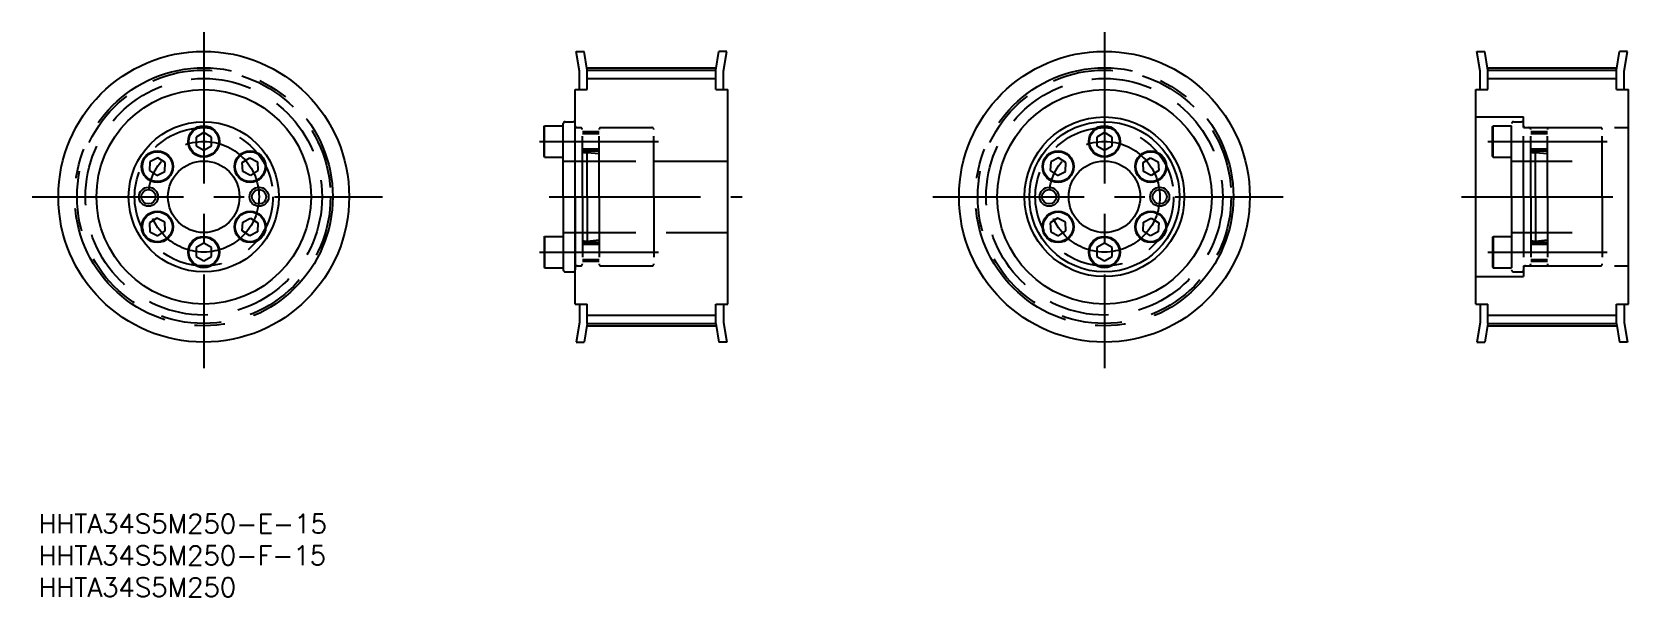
# Model space of a CAD drawing. Extents: x 14 to 352, y 18 to 137.
import ezdxf

# ---------------------------------------------------------------- set-up
doc = ezdxf.new("R2010")
doc.units = 0
doc.header["$PDMODE"] = 1
doc.linetypes.add('CENTER', pattern=[50.8, 31.75, -6.35, 6.35, -6.35])
doc.linetypes.add('DASHED', pattern=[19.05, 12.7, -6.35])
doc.layers.get('0').update_dxf_attribs({"linetype": 'CONTINUOUS'})
doc.layers.add('CENTER', color=1, linetype='CENTER')
doc.styles.add('MISUMI', font='txt.shx')

# ---------------------------------------------------------------- blocks, each defined once
blk = doc.blocks.new('*U5')
at = {"color": 7, "linetype": 'CONTINUOUS', "style": 'MISUMI'}
for s, p in [('HHTA34S5M250-E-15', (15.05, 31.56)), ('HHTA34S5M250-F-15', (15.05, 24.9)), ('HHTA34S5M250', (15.05, 18.23))]:
    blk.add_text(s, height=4, dxfattribs=at).set_placement(p)

msp = doc.modelspace()

# ---------------------------------------------------------------- linework, layer by layer
at = {"color": 7, "linetype": 'CONTINUOUS'}
for p, q in [((128.54, 128.51), (127.86, 132.64)), ((127.86, 132.64), (129.51, 132.64)), ((130.14, 128.72), (129.51, 132.64)), ((157.14, 128.72), (157.76, 132.64)), ((159.42, 132.64), (157.76, 132.64)), ((158.74, 128.51), (159.42, 132.64)), ((317.45, 128.51), (316.77, 132.64)), ((316.77, 132.64), (318.43, 132.64)), ((319.05, 128.72), (318.43, 132.64)), ((346.05, 128.72), (346.68, 132.64)), ((348.34, 132.64), (346.68, 132.64)), ((347.65, 128.51), (348.34, 132.64)), ((128.54, 124.64), (128.54, 128.51)), ((130.14, 128.72), (157.14, 128.72)), ((130.14, 124.64), (130.14, 128.72)), ((157.14, 124.64), (157.14, 128.72)), ((158.74, 124.64), (158.74, 128.51)), ((317.45, 124.64), (317.45, 128.51)), ((319.05, 128.72), (346.05, 128.72)), ((319.05, 124.64), (319.05, 128.72)), ((346.05, 124.64), (346.05, 128.72)), ((347.65, 124.64), (347.65, 128.51)), ((127.64, 79.64), (127.64, 124.64)), ((127.64, 124.64), (130.14, 124.64)), ((157.14, 124.64), (159.64, 124.64)), ((159.64, 79.64), (159.64, 124.64)), ((316.55, 79.64), (316.55, 124.64)), ((316.55, 124.64), (319.05, 124.64)), ((346.05, 124.64), (348.55, 124.64)), ((348.55, 79.64), (348.55, 124.64)), ((49.73, 115.59), (48.13, 114.67)), ((51.33, 114.67), (49.73, 115.59)), ((50.53, 115.13), (50.53, 115.13)), ((50.93, 114.9), (50.93, 114.9)), ((121.14, 116.88), (121.23, 117.04)), ((121.14, 110.61), (121.14, 116.88)), ((121.23, 110.44), (121.23, 117.04)), ((121.23, 117.04), (125.14, 117.04)), ((125.14, 102.14), (125.14, 117.49)), ((125.14, 110.44), (125.14, 117.04)), ((125.14, 111.74), (125.14, 115.74)), ((125.54, 117.89), (127.24, 117.89)), ((127.64, 102.14), (127.64, 117.49)), ((238.64, 115.59), (237.04, 114.67)), ((240.24, 114.67), (238.64, 115.59)), ((239.44, 115.13), (239.44, 115.13)), ((239.84, 114.9), (239.84, 114.9)), ((48.13, 114.67), (48.13, 112.82)), ((48.13, 112.82), (49.73, 111.9)), ((49.73, 111.9), (51.33, 112.82)), ((51.33, 112.82), (51.33, 114.67)), ((237.04, 114.67), (237.04, 112.82)), ((237.04, 112.82), (238.64, 111.9)), ((238.64, 111.9), (240.24, 112.82)), ((240.24, 112.82), (240.24, 114.67)), ((38.45, 109.47), (38.35, 107.62)), ((40.1, 110.31), (38.45, 109.47)), ((41.65, 109.3), (40.1, 110.31)), ((41.55, 107.46), (41.65, 109.3)), ((57.81, 109.3), (59.36, 110.31)), ((57.91, 107.46), (57.81, 109.3)), ((59.36, 110.31), (61.01, 109.47)), ((61.01, 109.47), (61.1, 107.62)), ((121.14, 110.61), (121.23, 110.44)), ((121.23, 110.44), (125.14, 110.44)), ((227.37, 109.47), (227.27, 107.62)), ((229.01, 110.31), (227.37, 109.47)), ((230.56, 109.3), (229.01, 110.31)), ((230.46, 107.46), (230.56, 109.3)), ((246.73, 109.3), (248.28, 110.31)), ((246.82, 107.46), (246.73, 109.3)), ((248.28, 110.31), (249.92, 109.47)), ((249.92, 109.47), (250.02, 107.62)), ((38.35, 107.62), (39.9, 106.62)), ((39.9, 106.62), (41.55, 107.46)), ((59.55, 106.62), (57.91, 107.46)), ((61.1, 107.62), (59.55, 106.62)), ((227.27, 107.62), (228.82, 106.62)), ((228.82, 106.62), (230.46, 107.46)), ((248.47, 106.62), (246.82, 107.46)), ((250.02, 107.62), (248.47, 106.62)), ((125.14, 102.14), (125.14, 86.79)), ((127.64, 102.14), (127.64, 86.79)), ((39.9, 97.67), (38.35, 96.67)), ((38.35, 96.67), (38.45, 94.82)), ((38.45, 94.82), (40.1, 93.98)), ((41.55, 96.83), (39.9, 97.67)), ((40.1, 93.98), (41.65, 94.99)), ((41.65, 94.99), (41.55, 96.83)), ((57.81, 94.99), (57.91, 96.83)), ((59.36, 93.98), (57.81, 94.99)), ((57.91, 96.83), (59.55, 97.67)), ((61.01, 94.82), (59.36, 93.98)), ((59.55, 97.67), (61.1, 96.67)), ((61.1, 96.67), (61.01, 94.82)), ((228.82, 97.67), (227.27, 96.67)), ((227.27, 96.67), (227.37, 94.82)), ((227.37, 94.82), (229.01, 93.98)), ((230.46, 96.83), (228.82, 97.67)), ((229.01, 93.98), (230.56, 94.99)), ((230.56, 94.99), (230.46, 96.83)), ((246.73, 94.99), (246.82, 96.83)), ((248.28, 93.98), (246.73, 94.99)), ((246.82, 96.83), (248.47, 97.67)), ((249.92, 94.82), (248.28, 93.98)), ((248.47, 97.67), (250.02, 96.67)), ((250.02, 96.67), (249.92, 94.82)), ((49.73, 92.39), (48.13, 91.47)), ((48.13, 91.47), (48.13, 89.62)), ((51.33, 91.47), (49.73, 92.39)), ((51.33, 89.62), (51.33, 91.47)), ((121.14, 93.68), (121.23, 93.84)), ((121.14, 93.68), (121.14, 87.41)), ((121.23, 93.84), (125.14, 93.84)), ((121.23, 93.84), (121.23, 87.24)), ((125.14, 93.84), (125.14, 87.24)), ((125.14, 92.54), (125.14, 88.54)), ((238.64, 92.39), (237.04, 91.47)), ((237.04, 91.47), (237.04, 89.62)), ((240.24, 91.47), (238.64, 92.39)), ((240.24, 89.62), (240.24, 91.47)), ((48.13, 89.62), (49.73, 88.7)), ((49.73, 88.7), (51.33, 89.62)), ((237.04, 89.62), (238.64, 88.7)), ((238.64, 88.7), (240.24, 89.62)), ((121.14, 87.41), (121.23, 87.24)), ((121.23, 87.24), (125.14, 87.24)), ((125.54, 86.39), (127.24, 86.39)), ((127.64, 79.64), (130.14, 79.64)), ((128.54, 79.64), (128.54, 75.78)), ((130.14, 75.57), (130.14, 79.64)), ((157.14, 79.64), (159.64, 79.64)), ((157.14, 75.57), (157.14, 79.64)), ((158.74, 79.64), (158.74, 75.78)), ((316.55, 79.64), (319.05, 79.64)), ((317.45, 79.64), (317.45, 75.78)), ((319.05, 75.57), (319.05, 79.64)), ((346.05, 79.64), (348.55, 79.64)), ((346.05, 75.57), (346.05, 79.64)), ((347.65, 79.64), (347.65, 75.78)), ((128.54, 75.78), (127.86, 71.64)), ((130.14, 75.57), (129.51, 71.64)), ((130.14, 75.57), (157.14, 75.57)), ((157.14, 75.57), (157.76, 71.64)), ((158.74, 75.78), (159.42, 71.64)), ((317.45, 75.78), (316.77, 71.64)), ((319.05, 75.57), (318.43, 71.64)), ((319.05, 75.57), (346.05, 75.57)), ((346.05, 75.57), (346.68, 71.64)), ((347.65, 75.78), (348.34, 71.64)), ((127.86, 71.64), (129.51, 71.64)), ((159.42, 71.64), (157.76, 71.64)), ((316.77, 71.64), (318.43, 71.64)), ((348.34, 71.64), (346.68, 71.64))]:
    msp.add_line(p, q, dxfattribs=at)
at = {"color": 3, "linetype": 'CONTINUOUS'}
for p, q in [((130.14, 126.95), (157.14, 126.95)), ((319.05, 126.95), (346.05, 126.95)), ((130.14, 77.34), (157.14, 77.34)), ((319.05, 77.34), (346.05, 77.34))]:
    msp.add_line(p, q, dxfattribs=at)
at = {"color": 3, "linetype": 'DASHED'}
for p, q in [((316.55, 118.89), (326.55, 118.89)), ((326.55, 116.64), (326.55, 118.89)), ((128.05, 116.64), (128.74, 116.64)), ((129.14, 102.14), (129.14, 116.24)), ((132.64, 115.74), (129.14, 115.74)), ((132.64, 115.34), (129.14, 115.34)), ((132.64, 102.14), (132.64, 116.24)), ((133.04, 116.64), (143.74, 116.64)), ((144.14, 102.14), (144.14, 116.24)), ((320.05, 116.88), (320.15, 117.04)), ((320.05, 110.61), (320.05, 116.88)), ((320.15, 110.44), (320.15, 117.04)), ((320.15, 117.04), (324.05, 117.04)), ((324.05, 102.14), (324.05, 117.49)), ((324.05, 110.44), (324.05, 117.04)), ((324.05, 111.74), (324.05, 115.74)), ((324.45, 117.89), (326.15, 117.89)), ((326.55, 102.14), (326.55, 117.49)), ((326.55, 116.64), (348.55, 116.64)), ((326.96, 116.64), (327.65, 116.64)), ((328.05, 102.14), (328.05, 116.24)), ((331.55, 115.74), (328.05, 115.74)), ((331.55, 115.34), (328.05, 115.34)), ((331.55, 102.14), (331.55, 116.24)), ((331.95, 116.64), (342.65, 116.64)), ((343.05, 102.14), (343.05, 116.24)), ((132.64, 112.14), (129.14, 112.14)), ((132.64, 111.74), (129.15, 111.74)), ((331.55, 112.14), (328.05, 112.14)), ((331.55, 111.74), (328.07, 111.74)), ((125.14, 109.64), (159.64, 109.64)), ((127.64, 109.64), (159.64, 109.64)), ((129.55, 111.44), (130.14, 111.44)), ((130.14, 111.44), (132.64, 111.19)), ((130.14, 102.14), (130.14, 111.44)), ((320.05, 110.61), (320.15, 110.44)), ((320.15, 110.44), (324.05, 110.44)), ((324.05, 109.64), (343.05, 109.64)), ((328.46, 111.44), (329.05, 111.44)), ((329.05, 111.44), (331.55, 111.19)), ((329.05, 102.14), (329.05, 111.44)), ((129.14, 102.14), (129.14, 88.04)), ((130.14, 102.14), (130.14, 92.84)), ((132.64, 102.14), (132.64, 88.04)), ((144.14, 102.14), (144.14, 88.04)), ((324.05, 102.14), (324.05, 86.79)), ((326.55, 102.14), (326.55, 86.79)), ((328.05, 102.14), (328.05, 88.04)), ((329.05, 102.14), (329.05, 92.84)), ((331.55, 102.14), (331.55, 88.04)), ((343.05, 102.14), (343.05, 88.04)), ((125.14, 94.64), (144.14, 94.64)), ((127.64, 94.64), (159.64, 94.64)), ((324.05, 94.64), (343.05, 94.64)), ((132.64, 92.14), (129.14, 92.14)), ((132.64, 92.54), (129.15, 92.54)), ((129.55, 92.84), (130.14, 92.84)), ((130.14, 92.84), (132.64, 93.09)), ((320.05, 93.68), (320.15, 93.84)), ((320.05, 93.68), (320.05, 87.41)), ((320.15, 93.84), (324.05, 93.84)), ((320.15, 93.84), (320.15, 87.24)), ((324.05, 93.84), (324.05, 87.24)), ((324.05, 92.54), (324.05, 88.54)), ((331.55, 92.14), (328.05, 92.14)), ((331.55, 92.54), (328.07, 92.54)), ((328.46, 92.84), (329.05, 92.84)), ((329.05, 92.84), (331.55, 93.09)), ((132.64, 88.94), (129.14, 88.94)), ((132.64, 88.54), (129.14, 88.54)), ((331.55, 88.94), (328.05, 88.94)), ((331.55, 88.54), (328.05, 88.54)), ((128.05, 87.64), (128.74, 87.64)), ((133.04, 87.64), (143.74, 87.64)), ((316.55, 85.39), (326.55, 85.39)), ((320.05, 87.41), (320.15, 87.24)), ((320.15, 87.24), (324.05, 87.24)), ((324.45, 86.39), (326.15, 86.39)), ((326.55, 87.64), (326.55, 85.39)), ((326.55, 87.64), (348.55, 87.64)), ((326.96, 87.64), (327.65, 87.64)), ((331.95, 87.64), (342.65, 87.64))]:
    msp.add_line(p, q, dxfattribs=at)
at = {"color": 7, "linetype": 'CONTINUOUS'}
for centre, radius in [((49.73, 102.14), 30.5), ((238.64, 102.14), 30.5), ((49.73, 102.14), 22.5), ((238.64, 102.14), 22.5), ((238.64, 102.14), 16.75), ((49.73, 102.14), 15.75), ((49.73, 113.74), 3.3), ((49.73, 113.74), 3.14), ((238.64, 102.14), 15.75), ((238.64, 113.74), 3.3), ((238.64, 113.74), 3.14), ((40, 108.46), 3.3), ((40, 108.46), 3.14), ((59.46, 108.46), 3.3), ((59.46, 108.46), 3.14), ((228.92, 108.46), 3.3), ((228.92, 108.46), 3.14), ((248.37, 108.46), 3.3), ((248.37, 108.46), 3.14), ((49.73, 102.14), 7.5), ((238.64, 102.14), 7.5), ((38.13, 102.14), 1.5), ((61.33, 102.14), 1.5), ((227.04, 102.14), 2), ((227.04, 102.14), 1.5), ((250.24, 102.14), 2), ((250.24, 102.14), 1.5), ((40, 95.83), 3.3), ((40, 95.83), 3.14), ((59.46, 95.83), 3.3), ((59.46, 95.83), 3.14), ((228.92, 95.83), 3.3), ((228.92, 95.83), 3.14), ((248.37, 95.83), 3.3), ((248.37, 95.83), 3.14), ((49.73, 90.54), 3.3), ((49.73, 90.54), 3.14), ((238.64, 90.54), 3.3), ((238.64, 90.54), 3.14)]:
    msp.add_circle(centre, radius, dxfattribs=at)
at = {"color": 3, "linetype": 'DASHED'}
for centre, radius in [((49.73, 102.14), 26.58), ((238.64, 102.14), 26.58), ((49.73, 102.14), 24.81), ((238.64, 102.14), 24.81), ((49.73, 102.14), 14.5), ((238.64, 102.14), 14.5)]:
    msp.add_circle(centre, radius, dxfattribs=at)
at = {"color": 3}
for centre in [(38.13, 102.14), (61.33, 102.14)]:
    msp.add_circle(centre, 2, dxfattribs=at)
at = {"color": 7, "linetype": 'CONTINUOUS'}
for centre, start, end in [((125.54, 117.49), 90, 180), ((127.24, 117.49), 0, 90), ((125.54, 86.79), 180, 270), ((127.24, 86.79), 270, 0)]:
    msp.add_arc(centre, 0.4, start, end, dxfattribs=at)
at = {"color": 3, "linetype": 'DASHED'}
for centre, radius, start, end in [((128.05, 117.05), 0.41, 180, 270), ((128.74, 116.24), 0.4, 0, 90), ((133.04, 116.24), 0.4, 90, 180), ((143.74, 116.24), 0.4, 0, 90), ((324.45, 117.49), 0.4, 90, 180), ((326.15, 117.49), 0.4, 0, 90), ((326.96, 117.05), 0.41, 180, 270), ((327.65, 116.24), 0.4, 0, 90), ((331.95, 116.24), 0.4, 90, 180), ((342.65, 116.24), 0.4, 0, 90), ((129.55, 111.85), 0.41, 180, 270), ((328.46, 111.85), 0.41, 180, 270), ((129.55, 92.43), 0.41, 90, 180), ((328.46, 92.43), 0.41, 90, 180), ((128.74, 88.04), 0.4, 270, 0), ((133.04, 88.04), 0.4, 180, 270), ((143.74, 88.04), 0.4, 270, 0), ((327.65, 88.04), 0.4, 270, 0), ((331.95, 88.04), 0.4, 180, 270), ((342.65, 88.04), 0.4, 270, 0), ((128.05, 87.23), 0.41, 90, 180), ((324.45, 86.79), 0.4, 180, 270), ((326.15, 86.79), 0.4, 270, 0), ((326.96, 87.23), 0.41, 90, 180)]:
    msp.add_arc(centre, radius, start, end, dxfattribs=at)
at = {"color": 7, "linetype": 'CONTINUOUS'}
for p in [(199.34, 126.85), (197.34, 124.35), (200.64, 121.65), (201.14, 121.65), (200.64, 113.05), (201.14, 113.05), (197.34, 110.35), (197.34, 106.6), (199.34, 107.85)]:
    msp.add_point(p, dxfattribs=at)
at = {"layer": 'CENTER', "color": 1, "linetype": 'CENTER'}
for p, q in [((49.73, 136.66), (49.73, 66.2)), ((238.64, 136.66), (238.64, 66.2)), ((130.14, 129.2), (157.14, 129.2)), ((319.05, 129.2), (346.05, 129.2)), ((120.14, 113.74), (145.14, 113.74)), ((319.05, 113.74), (344.05, 113.74)), ((13.75, 102.14), (87.24, 102.14)), ((122.19, 102.14), (162.64, 102.14)), ((202.67, 102.14), (276.16, 102.14)), ((313.55, 102.14), (351.55, 102.14)), ((120.14, 90.54), (145.14, 90.54)), ((319.05, 90.54), (344.05, 90.54)), ((130.14, 75.09), (157.14, 75.09)), ((319.05, 75.09), (346.05, 75.09))]:
    msp.add_line(p, q, dxfattribs=at)
for centre, radius in [((49.73, 102.14), 27.06), ((238.64, 102.14), 27.06), ((49.73, 102.14), 11.6), ((238.64, 102.14), 11.6)]:
    msp.add_circle(centre, radius, dxfattribs=at)

# ---------------------------------------------------------------- block references
at = {"color": 7, "linetype": 'CONTINUOUS'}
msp.add_blockref('*U5', (0, 0), dxfattribs=at)

doc.saveas('drawing.dxf')
